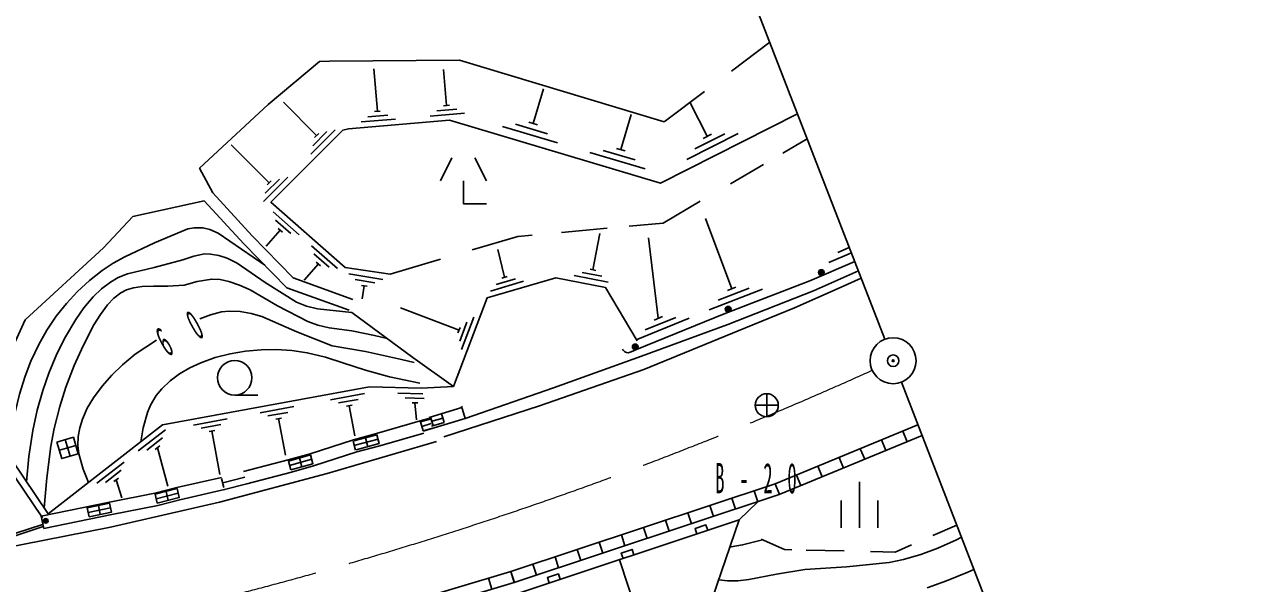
# Model space of a CAD drawing. Units: millimetres, scale not verified. Extents: x 40000 to 680000, y 20000 to 380000.
# Drawn here: x 497399 to 550442, y 294474 to 318795 of the extents above; entities that cross this region are included whole.
import ezdxf

# ---------------------------------------------------------------- set-up
doc = ezdxf.new("R2010")
doc.units = ezdxf.units.MM
doc.header["$LTSCALE"] = 1000
doc.header["$PDMODE"] = 32
doc.header["$PDSIZE"] = 500
doc.linetypes.add('CHAIN', pattern=[18.5, 12, -1.5, 3.5, -1.5])
for name, color, linetype, lineweight in [('M-BGD', 7, 'Continuous', 25), ('M-BMK', 2, 'CHAIN', 13), ('M-BMK-SRVR', 3, 'Continuous', 25)]:
    doc.layers.add(name, color=color, linetype=linetype, lineweight=lineweight)
doc.layers.add('M-OTRS', color=6, linetype='Continuous')
doc.styles.add('ＭＳ ゴシック', font='')
doc.styles.get('ＭＳ ゴシック').set_extended_font_data('MS Gothic')

msp = doc.modelspace()

# ---------------------------------------------------------------- linework, layer by layer
at = {"layer": 'M-BGD'}
for p, q in [((528190, 316762), (529861, 318018)), ((512771, 315014), (512612, 316868)), ((515778, 315271), (515645, 316832)), ((519552, 314482), (520002, 315992)), ((525257, 314558), (527017, 315881)), ((510124, 313967), (508686, 315407)), ((516231, 315109), (515359, 315034)), ((515903, 315281), (515654, 315260)), ((527132, 313928), (526395, 315384)), ((513552, 314679), (512058, 314551)), ((513224, 314852), (512352, 314777)), ((512895, 315024), (512646, 315003)), ((516559, 314936), (515065, 314808)), ((523367, 313347), (523824, 314882)), ((510937, 314214), (509876, 313154)), ((510575, 314135), (509956, 313517)), ((510213, 314056), (510036, 313879)), ((520608, 313647), (518212, 314360)), ((520176, 314036), (518786, 314450)), ((519744, 314425), (519361, 314539)), ((528473, 314046), (526242, 312917)), ((527891, 314032), (526598, 313378)), ((527310, 314018), (526953, 313838)), ((508054, 311900), (506396, 313559)), ((531487, 313818), (530429, 313201)), ((516016, 312992), (515516, 311992)), ((517016, 312992), (517516, 311992)), ((524422, 312511), (522026, 313224)), ((523990, 312900), (522600, 313314)), ((523558, 313290), (523175, 313404)), ((529576, 312703), (528143, 311867)), ((508868, 312147), (507806, 311087)), ((508505, 312067), (507886, 311449)), ((508143, 311988), (507966, 311811)), ((526829, 311101), (525209, 310155)), ((508238, 310638), (509364, 309648)), ((528196, 307298), (527050, 310346)), ((508537, 309843), (507922, 309144)), ((508340, 310282), (508997, 309704)), ((508443, 309925), (508631, 309760)), ((520785, 309745), (522776, 309930)), ((523734, 310019), (525209, 310155)), ((516897, 308986), (518885, 309569)), ((518885, 309569), (519502, 309627)), ((522152, 308119), (522459, 309705)), ((525001, 306012), (524567, 309518)), ((533227, 309328), (533194, 309314)), ((509906, 309171), (511032, 308181)), ((510008, 308815), (510665, 308237)), ((518303, 307795), (518010, 309009)), ((533407, 308862), (532427, 308440)), ((533317, 309095), (532811, 308877)), ((510205, 308376), (509579, 307665)), ((510111, 308458), (510298, 308293)), ((513322, 307938), (515513, 308581)), ((531601, 307649), (533552, 308488)), ((511521, 307942), (513002, 307700)), ((511797, 307694), (512661, 307553)), ((518779, 307726), (517939, 307480)), ((518423, 307830), (518183, 307759)), ((522813, 307584), (521340, 307869)), ((522544, 307840), (521685, 308006)), ((522275, 308096), (522030, 308143)), ((512073, 307446), (512320, 307406)), ((512197, 307426), (512104, 306859)), ((519135, 307622), (517696, 307200)), ((529542, 307282), (527210, 306381)), ((528962, 307326), (527610, 306803)), ((527873, 306208), (531601, 307649)), ((528383, 307370), (528009, 307226)), ((514307, 304306), (511660, 306272)), ((516323, 305501), (513777, 306463)), ((516963, 306060), (516431, 304657)), ((524044, 304652), (527873, 306208)), ((525186, 306088), (524815, 305937)), ((516367, 305617), (516279, 305384)), ((516665, 305839), (516355, 305021)), ((526347, 306020), (524031, 305078)), ((525766, 306054), (524423, 305508)), ((523812, 304558), (524044, 304652)), ((516088, 303046), (514307, 304306)), ((503412, 301380), (512420, 303033)), ((512420, 303033), (514680, 302981)), ((514680, 302981), (516088, 303046)), ((506558, 302675), (507558, 302675)), ((510735, 302470), (512210, 302741)), ((511078, 302330), (511939, 302488)), ((513666, 302754), (514751, 302729)), ((513974, 302547), (514808, 302528)), ((507662, 301906), (509137, 302176)), ((508005, 301765), (508866, 301923)), ((511422, 302189), (511668, 302234)), ((511545, 302212), (511786, 300899)), ((514282, 302340), (514532, 302334)), ((514407, 302337), (514479, 301590)), ((516449, 302140), (515029, 301705)), ((515671, 301483), (515554, 301866)), ((498434, 297510), (503412, 301380)), ((504756, 301372), (506232, 301643)), ((505100, 301232), (505960, 301390)), ((508349, 301625), (508594, 301670)), ((508471, 301648), (508763, 300059)), ((514701, 301311), (515117, 301432)), ((516595, 301662), (514767, 301102)), ((515087, 301723), (515204, 301340)), ((515100, 301518), (515612, 301675)), ((515124, 301316), (515671, 301483)), ((530091, 298815), (536306, 301378)), ((502356, 300242), (503540, 301162)), ((502725, 300275), (503416, 300813)), ((505443, 301092), (505689, 301137)), ((505566, 301114), (505913, 299226)), ((511799, 300489), (512801, 300756)), ((512248, 300816), (512352, 300429)), ((514785, 301023), (512878, 300466)), ((514757, 301119), (515171, 301239)), ((536486, 300912), (530265, 298346)), ((535649, 301107), (535839, 300645)), ((498186, 297341), (496020, 300530)), ((498434, 297510), (496268, 300699)), ((499642, 300482), (498923, 300271)), ((499177, 300736), (499388, 300017)), ((503095, 300309), (503292, 300463)), ((503193, 300386), (503649, 298706)), ((511820, 300285), (511717, 300672)), ((533796, 300343), (533987, 299881)), ((534722, 300725), (534913, 300263)), ((500556, 298842), (501740, 299763)), ((508949, 299611), (509908, 299882)), ((509374, 299939), (509483, 299554)), ((532870, 299961), (533060, 299499)), ((500925, 298876), (501616, 299413)), ((531017, 299197), (531208, 298735)), ((531944, 299579), (532134, 299117)), ((501295, 298910), (501492, 299064)), ((501393, 298987), (501642, 298202)), ((505989, 299045), (506090, 298658)), ((506040, 298851), (507005, 299103)), ((530091, 298815), (530282, 298353)), ((533761, 298895), (533761, 296895)), ((503138, 298167), (504094, 298410)), ((503567, 298483), (503665, 298095)), ((528364, 297716), (528207, 298191)), ((529327, 298035), (529170, 298510)), ((500181, 297573), (501151, 297773)), ((500625, 297869), (500706, 297477)), ((527401, 297397), (527244, 297872)), ((528520, 297241), (529327, 298035)), ((532961, 298095), (532961, 296895)), ((534561, 298095), (534561, 296895)), ((498240, 296867), (498129, 297406)), ((525476, 296759), (525319, 297234)), ((526439, 297078), (526281, 297553)), ((528520, 297241), (527094, 293082)), ((523550, 296121), (523393, 296596)), ((524513, 296440), (524356, 296915)), ((536947, 296561), (537993, 297022)), ((522587, 295802), (522430, 296277)), ((529474, 296406), (530501, 295953)), ((535313, 295842), (536029, 296157)), ((536424, 295742), (537165, 296017)), ((537165, 296017), (537986, 296381)), ((537986, 296381), (538199, 296491)), ((520662, 295164), (520505, 295639)), ((521625, 295483), (521467, 295958)), ((524411, 292193), (523311, 295515)), ((530501, 295953), (530811, 295946)), ((531438, 295932), (533097, 295893)), ((534236, 295867), (535313, 295842)), ((535058, 295398), (535670, 295524)), ((535670, 295524), (536424, 295742)), ((518723, 294522), (518579, 295001)), ((518736, 294526), (518579, 295001)), ((519699, 294845), (519542, 295320)), ((530142, 294889), (531380, 295081)), ((531380, 295081), (533189, 295210)), ((533189, 295210), (535058, 295398)), ((537550, 294589), (538476, 294965)), ((538476, 294965), (538742, 295089)), ((517753, 294232), (517610, 294711)), ((527629, 294642), (528007, 294591)), ((528007, 294591), (528457, 294593)), ((528457, 294593), (528946, 294648)), ((528946, 294648), (530142, 294889)), ((536704, 294296), (537550, 294589))]:
    msp.add_line(p, q, dxfattribs=at)
for points in [[(510681, 317197), (516343, 317239), (525257, 314558)], [(508010, 315304), (510251, 317183), (510681, 317197)], [(505598, 311463), (505031, 312546), (508010, 315304)], [(511511, 314254), (515905, 314629), (525101, 311892), (531065, 314910)], [(513322, 307938), (511365, 308221), (508135, 311062), (511268, 314191), (511511, 314254)], [(516516, 311992), (516516, 310992), (517516, 310992)], [(511707, 306834), (509098, 307775), (507320, 309601), (505598, 311463)], [(505231, 311124), (502123, 310446), (500843, 309072)], [(511537, 306364), (508820, 307344), (506958, 309257), (505231, 311124)], [(496716, 300039), (496822, 300942), (496997, 301935), (497188, 302720), (497430, 303492), (497683, 304151), (498026, 304880), (498373, 305493), (498787, 306105), (499228, 306656), (499710, 307173), (500230, 307651), (500785, 308086), (501261, 308408), (501780, 308687), (503068, 309292), (504514, 309900), (504799, 309951), (505173, 309950), (505477, 309877), (505833, 309716), (507871, 308319)], [(495105, 300877), (497439, 305949), (500843, 309072)], [(497487, 298904), (497596, 300000), (497763, 301139), (497952, 302013), (498196, 302875), (498461, 303631), (498818, 304469), (499189, 305204), (499636, 305958), (499995, 306470), (500392, 306941), (500754, 307290), (501146, 307589), (501483, 307786), (501886, 307952), (503051, 308218), (504295, 308560), (504772, 308721), (505237, 308810), (505510, 308808), (505870, 308746), (506224, 308624), (506663, 308406), (507887, 307571), (509242, 306719), (509684, 306547), (510169, 306423), (511660, 306272)], [(498258, 297769), (498372, 299073), (498550, 300453), (498699, 301224), (498939, 302170), (499209, 303016), (499573, 303958), (499958, 304818), (500427, 305728), (500710, 306185), (501024, 306599), (501301, 306883), (501605, 307114), (501851, 307245), (502144, 307342), (502523, 307400), (503023, 307414), (503643, 307404), (504358, 307453), (504929, 307611), (505557, 307717), (505931, 307694), (506302, 307618), (506764, 307459), (507224, 307246), (508424, 306557), (509743, 305867), (510181, 305714), (510671, 305602), (511661, 305463), (512639, 305271), (513195, 305132)], [(515665, 300851), (519825, 302213), (524374, 303787), (528796, 305598), (530924, 306470), (532963, 307360), (533834, 307761)], [(524085, 305031), (522708, 307350), (520533, 307770), (517547, 306896), (516088, 303046)], [(533714, 308070), (531761, 307213), (528021, 305744), (524264, 304360)], [(505033, 305988), (505509, 306166), (505985, 306291), (506320, 306330), (506797, 306314), (507271, 306228), (507743, 306087), (509256, 305430), (510794, 304820), (512251, 304562), (513814, 304227), (514369, 304084)], [(500188, 298873), (499966, 299450), (499775, 300123), (499730, 300485), (499739, 300870), (499807, 301254), (499925, 301633), (500135, 302098), (500403, 302549), (500785, 303064), (501212, 303543), (501678, 303993), (502228, 304447), (503148, 305067)], [(502464, 300642), (502572, 301244), (502754, 301915), (502894, 302240), (503143, 302651), (503388, 302951), (503744, 303292), (504150, 303593), (504599, 303857), (505084, 304082), (505704, 304303), (506356, 304470), (507027, 304583), (507705, 304645), (508380, 304655), (509039, 304613), (509719, 304512), (510511, 304317), (511269, 304078), (512251, 303754), (513301, 303467), (514619, 303197)], [(523812, 304558), (523738, 304528), (523688, 304518), (523621, 304523), (523573, 304536), (523530, 304562), (523479, 304606), (523451, 304648), (523440, 304676)], [(516434, 302188), (516595, 301662), (520435, 302990), (524264, 304360)], [(512735, 300998), (514632, 301551), (515049, 301672)], [(515062, 301624), (514645, 301503), (514757, 301119)], [(506942, 299345), (508881, 299851), (509839, 300122), (511734, 300730), (512735, 300998)], [(511851, 300296), (512852, 300563), (512749, 300950), (511748, 300682)], [(491539, 295104), (496359, 295983), (501156, 296932), (505902, 298021), (510588, 299269), (515337, 300650)], [(512878, 300466), (511879, 300200), (509990, 299593), (509028, 299322), (507081, 298812), (506114, 298560), (504168, 298119), (503209, 297876), (501211, 297479), (498240, 296867)], [(490382, 288285), (499837, 290025), (505669, 291333), (508887, 292098), (518579, 295001), (530091, 298815)], [(498129, 297406), (501100, 298018), (503078, 298410), (504033, 298653), (505977, 299093)], [(530265, 298346), (518729, 294524), (509017, 291615), (505784, 290847), (499937, 289535)], [(470932, 293486), (471323, 293522), (476110, 293972), (480568, 294425), (485825, 294956), (491506, 295728), (496450, 296480), (498192, 297046)], [(528520, 297241), (518887, 294049), (509130, 291128), (499662, 288976)], [(470962, 293389), (471332, 293422), (476121, 293873), (480578, 294326), (485837, 294857), (491521, 295629), (496473, 296383), (498223, 296951)], [(527152, 296788), (527073, 297025), (526599, 296868), (526677, 296630)], [(528120, 296075), (528178, 296077), (528673, 296154), (529537, 296378)], [(523941, 295724), (523862, 295961), (523387, 295804), (523466, 295567)], [(520730, 294660), (520651, 294897), (520176, 294740), (520255, 294503)]]:
    msp.add_lwpolyline(points, dxfattribs=at)
for points in [[(498817, 300630), (499536, 300842), (499748, 300123), (499029, 299911)], [(509003, 299418), (509962, 299689), (509854, 300074), (508894, 299803)], [(503187, 297974), (504144, 298216), (504045, 298604), (503089, 298361)], [(500221, 297377), (501191, 297577), (501110, 297969), (500140, 297769)]]:
    msp.add_lwpolyline(points, close=True, dxfattribs=at)
for centre, radius in [((532099, 308000), 125), ((532099, 308000), 75), ((532099, 308000), 25), ((528042, 306408), 125), ((528042, 306408), 75), ((528042, 306408), 25), ((523997, 304768), 125), ((523997, 304768), 75), ((523997, 304768), 25), ((506558, 303425), 750), ((498330, 297204), 100), ((498330, 297204), 60), ((498330, 297204), 20)]:
    msp.add_circle(centre, radius, dxfattribs=at)
at = {"layer": 'M-BMK'}
msp.add_arc((464259, 458647), 170000, 261.20737, 294.34547, dxfattribs=at)
at = {"layer": 'M-BMK-SRVR'}
for p, q in [((518898, 346320), (534864, 305101)), ((535586, 303236), (550442, 264882)), ((529723, 301731), (529723, 302731)), ((530223, 302231), (529223, 302231))]:
    msp.add_line(p, q, dxfattribs=at)
for centre, radius in [((535225, 304168), 1000), ((535225, 304168), 1000), ((535225, 304168), 1000), ((535225, 304168), 40), ((535225, 304168), 40), ((535225, 304168), 40), ((529723, 302231), 500)]:
    msp.add_circle(centre, radius, dxfattribs=at)
at = {"layer": 'M-OTRS'}
msp.add_point((535225, 304168), dxfattribs=at)

# ---------------------------------------------------------------- texts
at = {"layer": 'M-BGD', "insert": (503637, 304307), "char_height": 1320, "attachment_point": 7, "rotation": 29, "style": 'ＭＳ ゴシック'}
msp.add_mtext('\\T3.75;\\W0.45;60', dxfattribs=at)
at = {"layer": 'M-BMK-SRVR', "insert": (527481, 298380), "char_height": 1320, "attachment_point": 7, "style": 'ＭＳ ゴシック'}
msp.add_mtext('\\T2.59;\\W0.45;B-20', dxfattribs=at)

doc.saveas('drawing.dxf')
